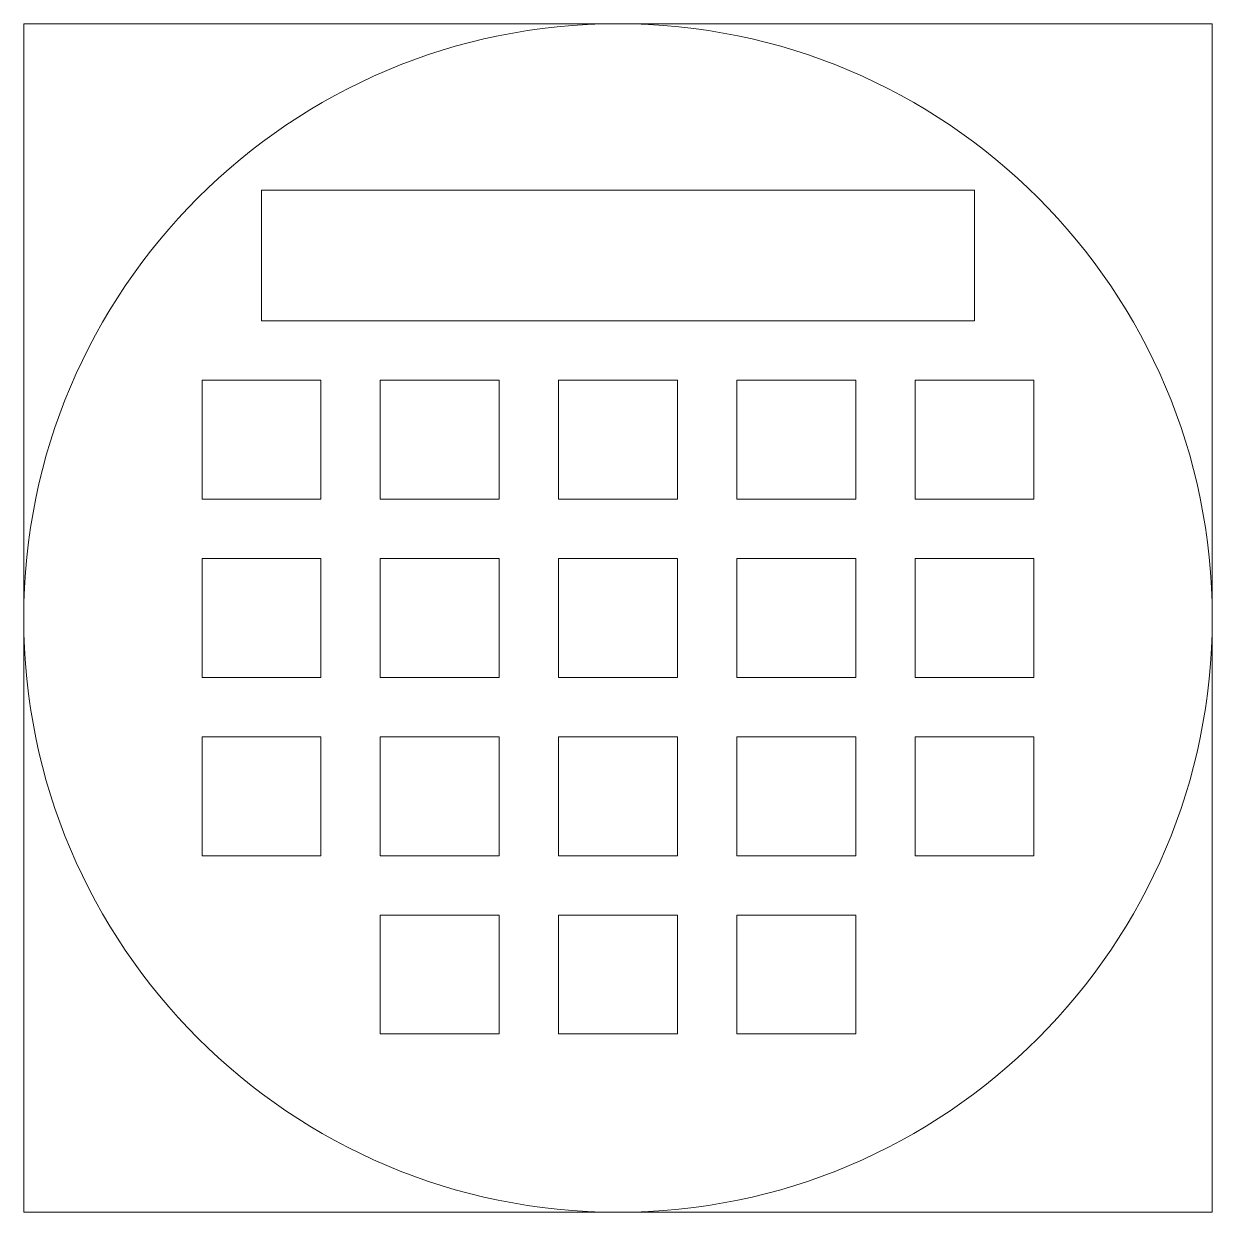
# Model space of a CAD drawing. Extents: x 0 to 5000, y 0 to 5000.
import ezdxf

# ---------------------------------------------------------------- set-up
doc = ezdxf.new("R2010")
doc.units = 13
doc.layers.get('0').update_dxf_attribs({"linetype": 'CONTINUOUS', "lineweight": 0})
doc.layers.add('Box outlines', color=7, linetype='CONTINUOUS', lineweight=0)
doc.layers.add('Cell outlines', color=6, linetype='CONTINUOUS', lineweight=0)

msp = doc.modelspace()

# ---------------------------------------------------------------- linework, layer by layer
for p, q in [((5000, 5000), (0, 5000)), ((0, 5000), (0, 0)), ((5000, 0), (5000, 5000)), ((0, 0), (5000, 0))]:
    msp.add_line(p, q)
msp.add_circle((2500, 2500), 2500)
at = {"layer": 'Box outlines'}
for p, q in [((0, 5000), (5000, 5000)), ((0, 0), (0, 5000)), ((5000, 5000), (5000, 0)), ((5000, 0), (0, 0))]:
    msp.add_line(p, q, dxfattribs=at)
at = {"layer": 'Cell outlines'}
for p, q in [((0, 5000), (5000, 5000)), ((0, 0), (0, 5000)), ((5000, 5000), (5000, 0)), ((4000, 4300), (1000, 4300)), ((1000, 4300), (1000, 3750)), ((4000, 3750), (4000, 4300)), ((1000, 3750), (4000, 3750)), ((1250, 3500), (750, 3500)), ((750, 3500), (750, 3000)), ((1250, 3000), (1250, 3500)), ((2000, 3500), (1500, 3500)), ((1500, 3500), (1500, 3000)), ((2000, 3000), (2000, 3500)), ((2750, 3500), (2250, 3500)), ((2250, 3500), (2250, 3000)), ((2750, 3000), (2750, 3500)), ((3000, 3500), (3500, 3500)), ((3000, 3000), (3000, 3500)), ((3500, 3500), (3500, 3000)), ((3750, 3500), (4250, 3500)), ((3750, 3000), (3750, 3500)), ((4250, 3500), (4250, 3000)), ((750, 3000), (1250, 3000)), ((1500, 3000), (2000, 3000)), ((2250, 3000), (2750, 3000)), ((3500, 3000), (3000, 3000)), ((4250, 3000), (3750, 3000)), ((750, 2750), (1250, 2750)), ((750, 2250), (750, 2750)), ((1250, 2750), (1250, 2250)), ((2000, 2750), (1500, 2750)), ((1500, 2750), (1500, 2250)), ((2000, 2250), (2000, 2750)), ((2250, 2750), (2750, 2750)), ((2250, 2250), (2250, 2750)), ((2750, 2750), (2750, 2250)), ((3000, 2750), (3500, 2750)), ((3000, 2250), (3000, 2750)), ((3500, 2750), (3500, 2250)), ((3750, 2750), (4250, 2750)), ((3750, 2250), (3750, 2750)), ((4250, 2750), (4250, 2250)), ((1250, 2250), (750, 2250)), ((1500, 2250), (2000, 2250)), ((2750, 2250), (2250, 2250)), ((3500, 2250), (3000, 2250)), ((4250, 2250), (3750, 2250)), ((1250, 2000), (750, 2000)), ((750, 2000), (750, 1500)), ((1250, 1500), (1250, 2000)), ((2000, 2000), (1500, 2000)), ((1500, 2000), (1500, 1500)), ((2000, 1500), (2000, 2000)), ((2250, 2000), (2750, 2000)), ((2250, 1500), (2250, 2000)), ((2750, 2000), (2750, 1500)), ((3000, 2000), (3500, 2000)), ((3000, 1500), (3000, 2000)), ((3500, 2000), (3500, 1500)), ((3750, 2000), (4250, 2000)), ((3750, 1500), (3750, 2000)), ((4250, 2000), (4250, 1500)), ((750, 1500), (1250, 1500)), ((1500, 1500), (2000, 1500)), ((2750, 1500), (2250, 1500)), ((3500, 1500), (3000, 1500)), ((4250, 1500), (3750, 1500)), ((2000, 1250), (1500, 1250)), ((1500, 1250), (1500, 750)), ((2000, 750), (2000, 1250)), ((2750, 1250), (2250, 1250)), ((2250, 1250), (2250, 750)), ((2750, 750), (2750, 1250)), ((3500, 1250), (3000, 1250)), ((3000, 1250), (3000, 750)), ((3500, 750), (3500, 1250)), ((1500, 750), (2000, 750)), ((2250, 750), (2750, 750)), ((3000, 750), (3500, 750)), ((5000, 0), (0, 0))]:
    msp.add_line(p, q, dxfattribs=at)

doc.saveas('drawing.dxf')
